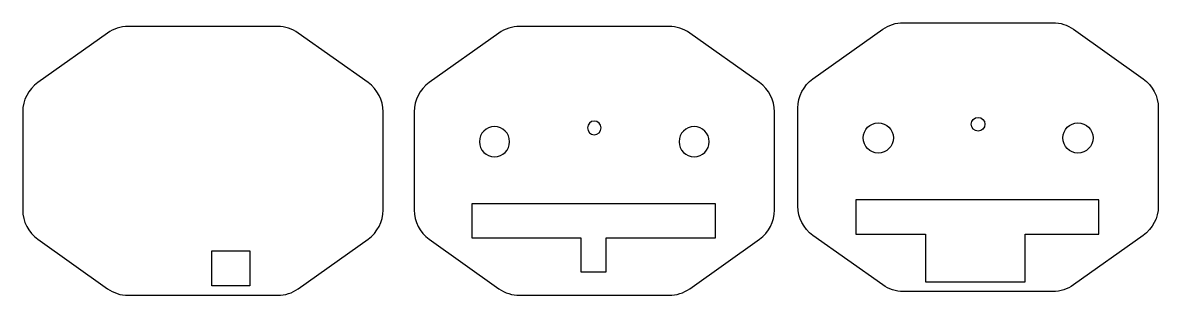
# Model space of a CAD drawing. Extents: x -463 to -49, y -759 to -659.
import ezdxf

# ---------------------------------------------------------------- set-up
doc = ezdxf.new("R2010")
doc.units = 0
doc.layers.add('DEFAULT', color=7, linetype='CONTINUOUS')

msp = doc.modelspace()

# ---------------------------------------------------------------- linework, layer by layer
at = {"layer": 'DEFAULT'}
for points in [[(-457.37, -738.16), (-431.93, -756.26, 0.155828), (-424.4, -758.67), (-369.9, -758.67, 0.155828), (-362.36, -756.26), (-336.92, -738.16, 0.242719), (-331.45, -727.57), (-331.45, -691.69, 0.242719), (-336.92, -681.09), (-362.36, -662.99, 0.155828), (-369.9, -660.59), (-424.4, -660.59, 0.155828), (-431.93, -662.99), (-457.37, -681.09, 0.242719), (-462.84, -691.69), (-462.84, -727.57, 0.242719)], [(-314.66, -738.16), (-289.22, -756.26, 0.155828), (-281.68, -758.67), (-227.19, -758.67, 0.155828), (-219.65, -756.26), (-194.21, -738.16, 0.242719), (-188.74, -727.57), (-188.74, -691.69, 0.242719), (-194.21, -681.09), (-219.65, -662.99, 0.155828), (-227.19, -660.59), (-281.68, -660.59, 0.155828), (-289.22, -662.99), (-314.66, -681.09, 0.242719), (-320.13, -691.69), (-320.13, -727.57, 0.242719)], [(-174.74, -736.81, -0.242719), (-180.2, -726.21), (-180.2, -690.33, -0.242719), (-174.74, -679.74), (-149.29, -661.64, -0.155828), (-141.76, -659.23), (-87.26, -659.23, -0.155828), (-79.72, -661.64), (-54.28, -679.74, -0.242719), (-48.81, -690.33), (-48.81, -726.21, -0.242719), (-54.28, -736.81), (-79.72, -754.91, -0.155828), (-87.26, -757.31), (-141.76, -757.31, -0.155828), (-149.29, -754.91)]]:
    msp.add_lwpolyline(points, format="xyb", close=True, dxfattribs=at)
for points in [[(-133.64, -753.81), (-97.38, -753.81), (-97.38, -736.41), (-70.5, -736.41), (-70.5, -723.87), (-159.06, -723.87), (-159.06, -736.41), (-133.64, -736.41)], [(-233.37, -737.77), (-250.21, -737.77), (-250.21, -750.18), (-259.21, -750.18), (-259.21, -737.77), (-298.99, -737.77), (-298.99, -725.23), (-210.43, -725.23), (-210.43, -737.77)], [(-393.87, -755.17), (-393.87, -742.5), (-380.02, -742.5), (-380.02, -755.17)]]:
    msp.add_lwpolyline(points, close=True, dxfattribs=at)
at = {"layer": 'DEFAULT', "extrusion": (0, 0, -1)}
for centre, radius in [((254.43, -697.63), 2.5), ((290.83, -702.63), 5.5), ((218.04, -702.63), 5.5)]:
    msp.add_circle(centre, radius, dxfattribs=at)
at = {"layer": 'DEFAULT'}
for centre, radius in [((-114.51, -696.27), 2.5), ((-150.9, -701.27), 5.5), ((-78.11, -701.27), 5.5)]:
    msp.add_circle(centre, radius, dxfattribs=at)

doc.saveas('drawing.dxf')
